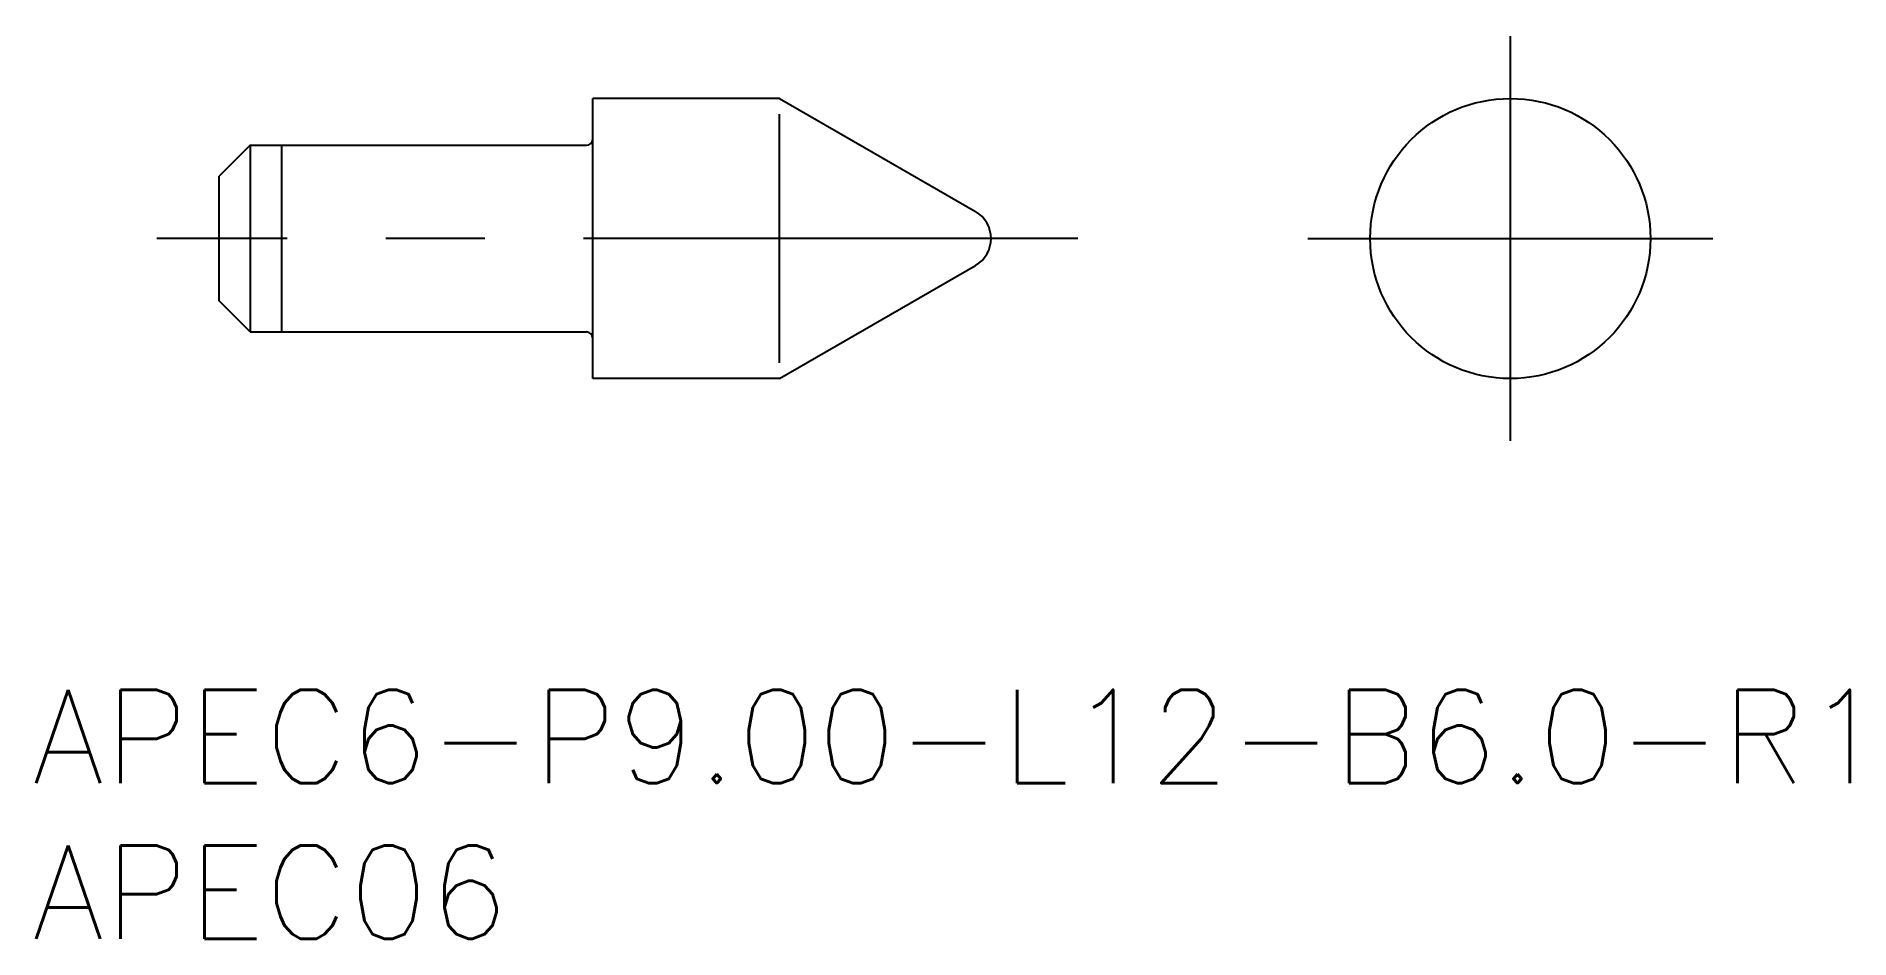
# Model space of a CAD drawing. Extents: x 0.1 to 58.4, y -8 to 21.
import ezdxf

# ---------------------------------------------------------------- set-up
doc = ezdxf.new("R2010")
doc.units = 0
doc.header["$LTSCALE"] = 0.5
doc.linetypes.add('CENTER', pattern=[50.8, 31.75, -6.35, 6.35, -6.35])
for name, color, linetype in [('MSM_CENTER', 1, 'CENTER'), ('MSM_CONTINUOUS', 7, 'CONTINUOUS'), ('MSM_NARROW', 5, 'CONTINUOUS'), ('MSM_PART_NUMBER', 7, 'CONTINUOUS')]:
    doc.layers.add(name, color=color, linetype=linetype)
doc.styles.get("Standard").update_dxf_attribs({"font": 'txt.shx', "height": 1.5, "bigfont": 'bigfont.shx'})

# ---------------------------------------------------------------- blocks, each defined once
blk = doc.blocks.new('*U14')
at = {"layer": 'MSM_PART_NUMBER'}
blk.add_text('APEC6-P9.00-L12-B6.0-R1', height=3, dxfattribs=at).set_placement((0, -3))
blk = doc.blocks.new('*U15')
at = {"layer": 'MSM_PART_NUMBER'}
blk.add_text('APEC06', height=3, dxfattribs=at).set_placement((0, -8))

msp = doc.modelspace()

# ---------------------------------------------------------------- linework, layer by layer
at = {"layer": 'MSM_CENTER'}
for p, q in [((47.471, 21), (47.471, 8)), ((33.584, 14.5), (4, 14.5)), ((40.971, 14.5), (53.971, 14.5))]:
    msp.add_line(p, q, dxfattribs=at)
at = {"layer": 'MSM_CONTINUOUS'}
for p, q in [((18, 10), (18, 19)), ((24, 19), (18, 19)), ((24, 19), (18, 19)), ((24, 19), (30.294, 15.366)), ((7, 17.5), (6, 16.5)), ((7, 17.5), (17.8, 17.5)), ((7, 17.5), (7, 11.5)), ((6, 12.5), (6, 16.5)), ((24, 10), (30.294, 13.634)), ((7, 11.5), (6, 12.5)), ((7, 11.5), (17.8, 11.5)), ((24, 10), (18, 10))]:
    msp.add_line(p, q, dxfattribs=at)
msp.add_circle((47.471, 14.5), 4.5, dxfattribs=at)
for centre, radius, start, end in [((17.8, 17.7), 0.2, 270, 0), ((29.794, 14.5), 1, 300, 60), ((17.8, 11.3), 0.2, 0, 90)]:
    msp.add_arc(centre, radius, start, end, dxfattribs=at)
at = {"layer": 'MSM_NARROW'}
for p, q in [((24, 10.503), (24, 18.497)), ((8, 17.5), (8, 11.5))]:
    msp.add_line(p, q, dxfattribs=at)

# ---------------------------------------------------------------- block references
at = {"layer": 'MSM_CONTINUOUS'}
for name in ['*U14', '*U15']:
    msp.add_blockref(name, (0, 0), dxfattribs=at)

doc.saveas('drawing.dxf')
